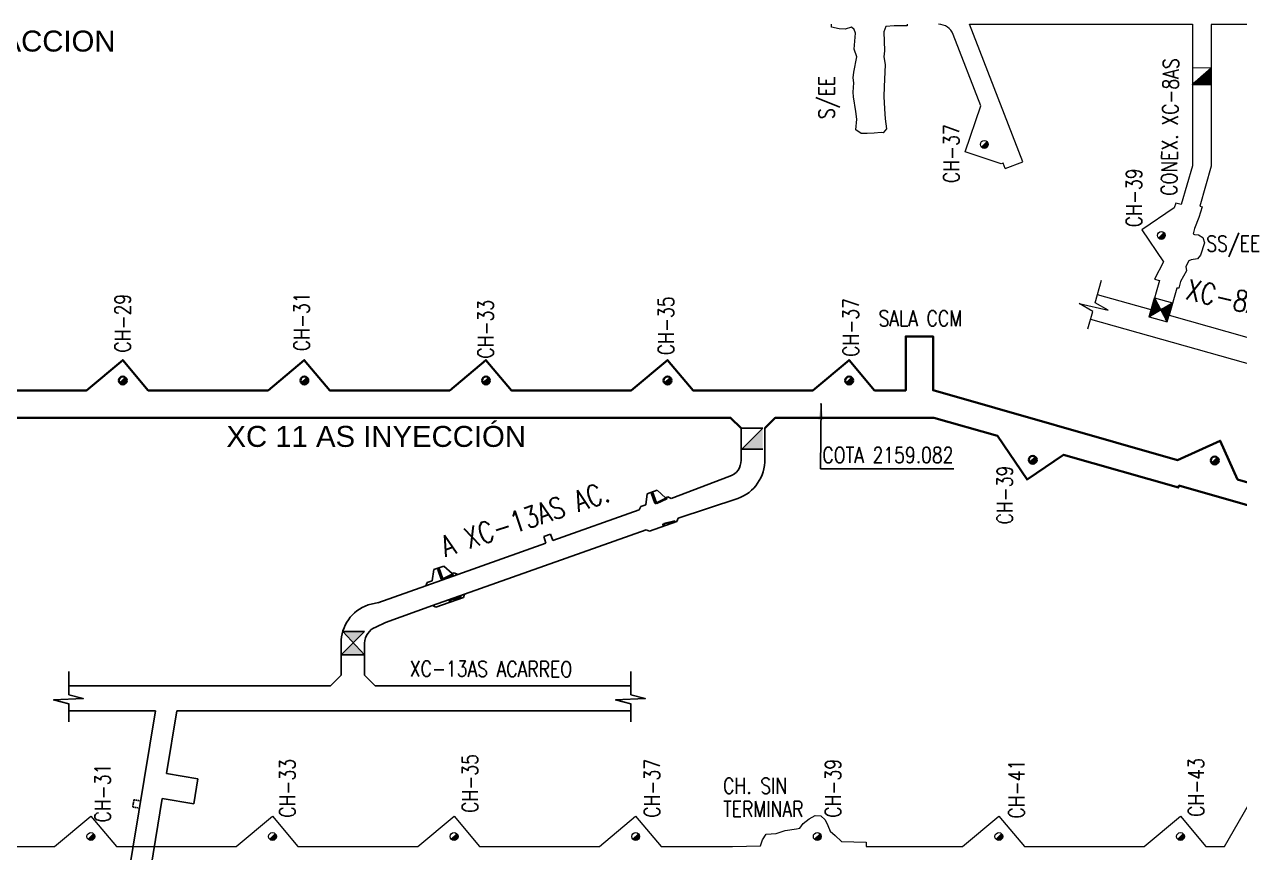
# Model space of a CAD drawing. Header units: millimetres. Extents: x -28 to 1943, y -5245 to 2752.
# Drawn here: x 1276 to 1507.8, y -4341.1 to -4183.1 of the extents above; entities that cross this region are included whole.
import ezdxf

# ---------------------------------------------------------------- set-up
doc = ezdxf.new("R2010")
doc.units = ezdxf.units.MM
doc.linetypes.add('HIDDEN', pattern=[0.375, 0.25, -0.125])
doc.styles.add('DG-T1-473 TO 560$1$Standard', font='arial.ttf')
doc.styles.add('ROMANS', font='romans.shx', dxfattribs={"width": 0.8})
doc.dimstyles.new('1-75', dxfattribs={"dimscale": 0.075, "dimtxt": 2.5, "dimasz": 3, "dimexe": 1, "dimexo": 2, "dimgap": 1, "dimtad": 1, "dimzin": 1, "dimtxsty": 'ROMANS', "dimcen": 2.5, "dimclrd": 1, "dimclre": 1, "dimclrt": 7, "dimaunit": 1, "dimadec": 3, "dimazin": 0, "dimtfac": 1, "dimtmove": 0, "dimatfit": 3, "dimfxl": 1.25, "dimarcsym": 0})

# ---------------------------------------------------------------- blocks, each defined once
blk = doc.blocks.new('AUDIT_I_160308180358-0')
at = {"color": 0, "linetype": 'Continuous'}
for p, q in [((7590.85371, 9300.159525), (7589.131225, 9301.882011)), ((7593.328584, 9300.159525), (7591.328584, 9302.159525)), ((7595.803458, 9300.159525), (7593.803458, 9302.159525)), ((7598.278331, 9300.159525), (7596.278331, 9302.159525)), ((7600.753205, 9300.159525), (7598.753205, 9302.159525)), ((7603.228079, 9300.159525), (7601.228079, 9302.159525)), ((7605.8284, 9300.034078), (7603.702953, 9302.159525)), ((7607.131225, 9301.206127), (7606.376655, 9301.960697)), ((7607.131225, 9298.731253), (7607.005777, 9298.856701))]:
    blk.add_line(p, q, dxfattribs=at)
blk = doc.blocks.new('AUDIT_I_160308180358-1')
at = {"color": 0, "linetype": 'Continuous'}
for p, q in [((-1922.741917, -393.452735), (-1922.721077, -393.431155)), ((-1922.741917, -393.452736), (-1922.718213, -393.45649)), ((-1922.718503, -393.454979), (-1922.721368, -393.429644))]:
    blk.add_line(p, q, dxfattribs=at)
blk = doc.blocks.new('AUDIT_I_160308180358-2')
at = {"color": 0, "linetype": 'Continuous'}
for p, q in [((-1913.303007, -303.35903), (-1912.903007, -302.942144)), ((-1913.303007, -303.565719), (-1912.903007, -303.627755)), ((-1912.903007, -302.942144), (-1911.917865, -301.915414)), ((-1912.903007, -303.627755), (-1911.6969, -303.814811)), ((-1911.697114, -303.813538), (-1911.918077, -301.914141)), ((-1905.182454, -306.95203), (-1904.218273, -305.802964)), ((-1905.182454, -306.952031), (-1903.987021, -307.056618)), ((-1903.987244, -307.05512), (-1904.218496, -305.801466))]:
    blk.add_line(p, q, dxfattribs=at)

msp = doc.modelspace()

# ---------------------------------------------------------------- hatches: boundary and pattern name
at = {"lineweight": 9}
h = msp.add_hatch(dxfattribs=at)
h.set_pattern_fill('ANSI37', scale=0.1, style=0)
h.set_pattern_definition([(45, (-18.060367, -4525.613877), (-0.00883883476, 0.00883883476), []), (135, (-18.060367, -4525.613877), (-0.00883883476, -0.00883883476), [])])
h.paths.add_polyline_path([(1502.409, -4194.602), (1502.409, -4191.489), (1498.809, -4194.602)])
for points in [[(1459.651, -4205.518), (1458.592, -4206.581, 0.6676438), (1459.872, -4206.049, 0.1992968)], [(1493.421, -4222.882), (1492.362, -4223.944, 0.6676438), (1493.642, -4223.413, 0.1992968)], [(1289.22, -4337.514), (1288.161, -4338.576, 0.6676438), (1289.44, -4338.045, 0.1992968)], [(1323.861, -4337.514), (1322.802, -4338.576, 0.6676438), (1324.081, -4338.045, 0.1992968)], [(1358.502, -4337.514), (1357.443, -4338.576, 0.6676438), (1358.722, -4338.045, 0.1992968)], [(1393.143, -4337.514), (1392.084, -4338.576, 0.6676438), (1393.363, -4338.045, 0.1992968)], [(1427.784, -4337.514), (1426.725, -4338.576, 0.6676438), (1428.004, -4338.045, 0.1992968)], [(1462.425, -4337.514), (1461.366, -4338.576, 0.6676438), (1462.645, -4338.045, 0.1992968)], [(1497.066, -4337.514), (1496.007, -4338.576, 0.6676438), (1497.286, -4338.045, 0.1992968)]]:
    msp.add_hatch(color=1, dxfattribs=at).paths.add_polyline_path(points)
at = {"linetype": 'Continuous', "lineweight": 9}
h = msp.add_hatch(dxfattribs=at)
h.set_pattern_fill('ANSI37', scale=0.1, style=0)
h.set_pattern_definition([(45, (-18.641194, -4519.192677), (-0.00883883476, 0.00883883476), []), (135, (-18.641194, -4519.192677), (-0.00883883476, -0.00883883476), [])])
h.paths.add_polyline_path([(1495.014, -4236.264), (1492.771, -4237.591), (1493.986, -4239.908)])
h.paths.add_polyline_path([(1491.565, -4235.289), (1490.525, -4238.92), (1492.771, -4237.591)])
at = {"lineweight": 35}
for points in [[(1295.308, -4250.543), (1294.249, -4251.606, 0.6676438), (1295.529, -4251.075, 0.1992968)], [(1329.949, -4250.544), (1328.889, -4251.606, 0.6676438), (1330.169, -4251.075, 0.1992968)], [(1364.59, -4250.544), (1363.531, -4251.606, 0.6676438), (1364.81, -4251.075, 0.1992968)], [(1399.231, -4250.544), (1398.172, -4251.606, 0.6676438), (1399.451, -4251.075, 0.1992968)], [(1433.872, -4250.544), (1432.813, -4251.606, 0.6676438), (1434.092, -4251.075, 0.1992968)], [(1468.892, -4265.679), (1467.833, -4266.741, 0.6676438), (1469.113, -4266.21, 0.1992968)], [(1503.61, -4265.803), (1502.551, -4266.866, 0.6676438), (1503.83, -4266.334, 0.1992968)]]:
    msp.add_hatch(color=7, dxfattribs=at).paths.add_polyline_path(points)
at = {"lineweight": 25}
msp.add_hatch(color=8, dxfattribs=at).paths.add_polyline_path([(1412.863, -4264.168), (1416.863, -4264.168), (1416.863, -4260.168)])
h = msp.add_hatch(color=8, dxfattribs=at)
h.paths.add_polyline_path([(1338.743, -4301.087), (1336.407, -4303.424), (1340.907, -4303.424)])
h.paths.add_polyline_path([(1340.907, -4298.924), (1336.741, -4298.924), (1338.743, -4301.087)])

# ---------------------------------------------------------------- linework, layer by layer
at = {"color": 1, "lineweight": 9}
for p, q in [((1502.409, -4191.489), (1498.809, -4191.466)), ((1502.409, -4191.489), (1498.809, -4194.602)), ((1498.809, -4194.602), (1502.409, -4194.602)), ((1458.592, -4206.581), (1459.651, -4205.518)), ((1463.106, -4210.647), (1466.462, -4209.344)), ((1492.362, -4223.944), (1493.421, -4222.882)), ((1288.161, -4338.576), (1289.22, -4337.514)), ((1322.802, -4338.576), (1323.861, -4337.514)), ((1357.443, -4338.576), (1358.502, -4337.514)), ((1392.084, -4338.576), (1393.143, -4337.514)), ((1426.725, -4338.576), (1427.784, -4337.514)), ((1461.366, -4338.576), (1462.425, -4337.514)), ((1496.007, -4338.576), (1497.066, -4337.514))]:
    msp.add_line(p, q, dxfattribs=at)
at = {"color": 8, "lineweight": 9}
for p, q in [((1490.934, -4237.619), (1480.713, -4234.716)), ((1479.398, -4239.363), (1515.295, -4249.522)), ((1494.4, -4238.601), (1516.606, -4244.889))]:
    msp.add_line(p, q, dxfattribs=at)
at = {"color": 1, "linetype": 'Continuous', "lineweight": 9}
for p, q in [((1491.564, -4235.289), (1495.017, -4236.263)), ((1491.564, -4235.289), (1493.988, -4239.911)), ((1490.524, -4238.921), (1495.017, -4236.263)), ((1490.535, -4238.937), (1493.988, -4239.911))]:
    msp.add_line(p, q, dxfattribs=at)
at = {"color": 5}
msp.add_line((1444.141, -4252.968), (1444.141, -4242.968), dxfattribs=at)
at = {"color": 5, "lineweight": 35}
for p, q in [((1294.249, -4251.606), (1295.308, -4250.543)), ((1328.889, -4251.606), (1329.949, -4250.544)), ((1363.531, -4251.606), (1364.59, -4250.544)), ((1398.172, -4251.606), (1399.231, -4250.544)), ((1432.813, -4251.606), (1433.872, -4250.544)), ((1467.833, -4266.741), (1468.892, -4265.679)), ((1502.551, -4266.866), (1503.61, -4265.803))]:
    msp.add_line(p, q, dxfattribs=at)
at = {"color": 8, "lineweight": 25}
for p, q in [((1412.73, -4260.168), (1412.73, -4266.286)), ((1412.863, -4260.168), (1416.863, -4260.168)), ((1412.863, -4264.168), (1416.863, -4260.168)), ((1417.23, -4260.167), (1417.23, -4266.042)), ((1412.863, -4264.168), (1416.863, -4264.168)), ((1410.565, -4269.351), (1399.404, -4273.582)), ((1394.821, -4272.679), (1394.53, -4274.783)), ((1396.733, -4271.999), (1394.821, -4272.679)), ((1395.592, -4272.381), (1396.344, -4274.5)), ((1395.61, -4272.671), (1395.685, -4272.644)), ((1395.61, -4272.671), (1396.246, -4274.461)), ((1395.679, -4272.646), (1396.315, -4274.436)), ((1395.684, -4272.633), (1395.681, -4272.634)), ((1395.684, -4272.633), (1395.699, -4272.674)), ((1395.927, -4272.596), (1395.703, -4272.676)), ((1395.929, -4272.599), (1395.704, -4272.679)), ((1395.827, -4272.297), (1396.58, -4274.416)), ((1395.917, -4272.55), (1395.914, -4272.551)), ((1395.914, -4272.551), (1395.929, -4272.592)), ((1398.322, -4273.436), (1396.733, -4271.999)), ((1393.577, -4275.122), (1393.299, -4275.751)), ((1394.53, -4274.783), (1393.577, -4275.122)), ((1396.019, -4273.575), (1396.004, -4273.533)), ((1396.23, -4273.447), (1396.005, -4273.527)), ((1396.23, -4273.45), (1396.006, -4273.53)), ((1396.019, -4273.575), (1396.016, -4273.576)), ((1396.249, -4273.493), (1396.234, -4273.452)), ((1396.246, -4274.461), (1396.321, -4274.434)), ((1396.252, -4273.492), (1396.249, -4273.493)), ((1396.327, -4274.421), (1396.318, -4274.424)), ((1396.327, -4274.421), (1396.354, -4274.496)), ((1396.565, -4274.432), (1396.367, -4274.502)), ((1396.568, -4274.441), (1396.37, -4274.512)), ((1396.394, -4274.254), (1396.386, -4274.256)), ((1396.462, -4274.468), (1396.386, -4274.256)), ((1396.389, -4274.505), (1396.403, -4274.545)), ((1396.393, -4274.504), (1396.407, -4274.543)), ((1396.469, -4274.466), (1396.394, -4274.254)), ((1396.491, -4274.517), (1396.412, -4274.546)), ((1396.492, -4274.521), (1396.413, -4274.549)), ((1396.479, -4274.473), (1396.493, -4274.512)), ((1396.483, -4274.471), (1396.497, -4274.511)), ((1396.553, -4274.34), (1396.544, -4274.344)), ((1396.544, -4274.344), (1396.571, -4274.419)), ((1398.525, -4273.518), (1396.622, -4274.452)), ((1396.666, -4274.542), (1396.622, -4274.452)), ((1398.569, -4273.608), (1396.666, -4274.542)), ((1398.564, -4273.614), (1396.675, -4274.541)), ((1398.488, -4273.476), (1396.7, -4274.351)), ((1396.724, -4274.399), (1396.7, -4274.351)), ((1398.49, -4273.48), (1396.702, -4274.355)), ((1398.517, -4273.519), (1396.705, -4274.409)), ((1398.5, -4273.5), (1396.711, -4274.374)), ((1398.506, -4273.512), (1396.717, -4274.387)), ((1398.756, -4273.282), (1398.322, -4273.436)), ((1398.467, -4273.547), (1398.444, -4273.498)), ((1398.456, -4273.514), (1398.448, -4273.517)), ((1398.448, -4273.517), (1398.448, -4273.525)), ((1398.448, -4273.525), (1398.454, -4273.53)), ((1398.454, -4273.53), (1398.462, -4273.526)), ((1398.462, -4273.518), (1398.456, -4273.514)), ((1398.462, -4273.526), (1398.462, -4273.518)), ((1398.512, -4273.525), (1398.488, -4273.476)), ((1398.518, -4273.522), (1398.517, -4273.519)), ((1398.569, -4273.608), (1398.525, -4273.518)), ((1398.564, -4273.614), (1398.562, -4273.612)), ((1399.404, -4273.582), (1398.756, -4273.282)), ((1412.073, -4273.59), (1400.726, -4277.357)), ((1393.299, -4275.751), (1376.82, -4281.607)), ((1400.726, -4277.357), (1400.493, -4277.983)), ((1394.611, -4279.53), (1359.99, -4291.833)), ((1395.259, -4279.843), (1394.611, -4279.53)), ((1400.493, -4277.983), (1395.259, -4279.843)), ((1397.896, -4278.866), (1397.791, -4278.57)), ((1397.827, -4278.642), (1397.8, -4278.567)), ((1398.001, -4278.474), (1397.803, -4278.545)), ((1398.004, -4278.484), (1397.806, -4278.554)), ((1397.822, -4278.538), (1397.808, -4278.498)), ((1397.826, -4278.537), (1397.812, -4278.497)), ((1397.892, -4278.46), (1397.813, -4278.488)), ((1397.893, -4278.464), (1397.814, -4278.492)), ((1397.827, -4278.642), (1397.818, -4278.646)), ((1397.912, -4278.506), (1397.898, -4278.466)), ((1397.916, -4278.504), (1397.902, -4278.465)), ((1397.902, -4278.52), (1397.977, -4278.732)), ((1397.909, -4278.518), (1397.984, -4278.73)), ((1400.079, -4277.858), (1398.014, -4278.334)), ((1398.014, -4278.334), (1398.036, -4278.431)), ((1398.044, -4278.565), (1398.017, -4278.49)), ((1398.131, -4278.78), (1398.02, -4278.468)), ((1400.071, -4277.857), (1398.021, -4278.329)), ((1400.102, -4277.955), (1398.036, -4278.431)), ((1398.053, -4278.562), (1398.044, -4278.565)), ((1400.095, -4277.96), (1398.128, -4278.413)), ((1400.071, -4277.857), (1400.072, -4277.86)), ((1400.079, -4277.858), (1400.102, -4277.955)), ((1375.5, -4282.076), (1358.669, -4288.057)), ((1375.071, -4280.844), (1376.394, -4280.384)), ((1375.5, -4282.076), (1375.071, -4280.844)), ((1376.82, -4281.607), (1376.394, -4280.384)), ((1354.085, -4287.154), (1355.997, -4286.474)), ((1357.586, -4287.911), (1355.997, -4286.474)), ((1358.669, -4288.057), (1352.564, -4290.226)), ((1353.795, -4289.258), (1354.085, -4287.154)), ((1354.856, -4286.857), (1355.609, -4288.975)), ((1354.874, -4287.146), (1354.949, -4287.119)), ((1354.874, -4287.146), (1355.51, -4288.936)), ((1354.944, -4287.121), (1355.58, -4288.911)), ((1354.949, -4287.108), (1354.946, -4287.109)), ((1354.949, -4287.108), (1354.963, -4287.149)), ((1355.191, -4287.071), (1354.967, -4287.151)), ((1355.193, -4287.074), (1354.968, -4287.154)), ((1355.091, -4286.772), (1355.844, -4288.891)), ((1355.181, -4287.025), (1355.178, -4287.026)), ((1355.178, -4287.026), (1355.193, -4287.067)), ((1355.494, -4287.922), (1355.269, -4288.002)), ((1355.283, -4288.05), (1355.269, -4288.008)), ((1355.495, -4287.925), (1355.271, -4288.005)), ((1355.283, -4288.05), (1355.281, -4288.051)), ((1355.513, -4287.968), (1355.499, -4287.927)), ((1355.51, -4288.936), (1355.585, -4288.909)), ((1355.516, -4287.967), (1355.513, -4287.968)), ((1355.591, -4288.896), (1355.582, -4288.899)), ((1355.591, -4288.896), (1355.618, -4288.971)), ((1355.829, -4288.907), (1355.631, -4288.977)), ((1355.832, -4288.916), (1355.634, -4288.987)), ((1355.658, -4288.729), (1355.651, -4288.731)), ((1355.726, -4288.943), (1355.651, -4288.731)), ((1355.653, -4288.98), (1355.667, -4289.02)), ((1355.657, -4288.979), (1355.671, -4289.018)), ((1355.734, -4288.941), (1355.658, -4288.729)), ((1355.755, -4288.993), (1355.676, -4289.021)), ((1355.757, -4288.996), (1355.677, -4289.024)), ((1355.744, -4288.948), (1355.758, -4288.987)), ((1355.747, -4288.947), (1355.761, -4288.986)), ((1355.818, -4288.815), (1355.808, -4288.819)), ((1355.808, -4288.819), (1355.835, -4288.894)), ((1357.79, -4287.993), (1355.887, -4288.927)), ((1355.931, -4289.017), (1355.887, -4288.927)), ((1357.834, -4288.083), (1355.931, -4289.017)), ((1357.828, -4288.089), (1355.939, -4289.016)), ((1357.753, -4287.952), (1355.964, -4288.826)), ((1355.988, -4288.874), (1355.964, -4288.826)), ((1357.755, -4287.955), (1355.966, -4288.83)), ((1357.781, -4287.994), (1355.969, -4288.884)), ((1357.764, -4287.975), (1355.976, -4288.849)), ((1357.77, -4287.987), (1355.982, -4288.862)), ((1357.586, -4287.911), (1358.021, -4287.757)), ((1357.732, -4288.022), (1357.708, -4287.974)), ((1357.72, -4287.989), (1357.712, -4287.992)), ((1357.712, -4287.992), (1357.712, -4288)), ((1357.712, -4288), (1357.719, -4288.005)), ((1357.719, -4288.005), (1357.726, -4288.001)), ((1357.727, -4287.993), (1357.72, -4287.989)), ((1357.726, -4288.001), (1357.727, -4287.993)), ((1357.777, -4288), (1357.753, -4287.952)), ((1357.783, -4287.997), (1357.781, -4287.994)), ((1357.834, -4288.083), (1357.79, -4287.993)), ((1357.828, -4288.089), (1357.827, -4288.087)), ((1358.021, -4287.757), (1358.669, -4288.057)), ((1352.564, -4290.226), (1343.424, -4293.457)), ((1352.564, -4290.226), (1352.842, -4289.597)), ((1352.842, -4289.597), (1353.795, -4289.258)), ((1341.562, -4293.87), (1343.53, -4293.436)), ((1353.876, -4294.005), (1359.99, -4291.833)), ((1354.523, -4294.318), (1359.757, -4292.458)), ((1357.16, -4293.341), (1357.055, -4293.045)), ((1357.091, -4293.117), (1357.065, -4293.042)), ((1357.265, -4292.949), (1357.067, -4293.02)), ((1357.269, -4292.959), (1357.071, -4293.029)), ((1357.086, -4293.013), (1357.072, -4292.973)), ((1357.09, -4293.012), (1357.076, -4292.972)), ((1357.156, -4292.935), (1357.077, -4292.963)), ((1357.158, -4292.939), (1357.078, -4292.967)), ((1357.091, -4293.117), (1357.082, -4293.121)), ((1357.177, -4292.981), (1357.163, -4292.941)), ((1357.18, -4292.98), (1357.166, -4292.94)), ((1357.166, -4292.995), (1357.241, -4293.207)), ((1357.173, -4292.993), (1357.249, -4293.205)), ((1359.344, -4292.333), (1357.278, -4292.809)), ((1357.278, -4292.809), (1357.3, -4292.906)), ((1357.308, -4293.04), (1357.281, -4292.965)), ((1357.395, -4293.255), (1357.284, -4292.943)), ((1359.335, -4292.332), (1357.285, -4292.804)), ((1359.366, -4292.43), (1357.3, -4292.906)), ((1357.318, -4293.037), (1357.308, -4293.04)), ((1359.359, -4292.435), (1357.392, -4292.888)), ((1359.335, -4292.332), (1359.336, -4292.335)), ((1359.344, -4292.333), (1359.366, -4292.43)), ((1359.757, -4292.458), (1359.99, -4291.833)), ((1353.876, -4294.005), (1344.87, -4297.205)), ((1353.876, -4294.005), (1354.523, -4294.318)), ((1343.069, -4298.111), (1344.87, -4297.205)), ((1336.407, -4303.424), (1340.907, -4298.924)), ((1340.907, -4303.424), (1336.741, -4298.924)), ((1336.741, -4298.924), (1340.907, -4298.924)), ((1336.407, -4307.292), (1336.407, -4301.174)), ((1340.907, -4307.292), (1340.907, -4301.174)), ((1336.407, -4303.424), (1340.907, -4303.424)), ((1334.407, -4309.292), (1336.407, -4307.292)), ((1340.907, -4307.292), (1342.907, -4309.292)), ((1284.507, -4309.292), (1334.407, -4309.292)), ((1342.907, -4309.292), (1391.697, -4309.292)), ((1284.507, -4314.092), (1301.018, -4314.092)), ((1295.128, -4349.796), (1301.018, -4314.092)), ((1305.072, -4314.092), (1303.098, -4326.056)), ((1305.072, -4314.092), (1391.596, -4314.092)), ((1303.098, -4326.056), (1309.112, -4327.051)), ((1308.329, -4331.786), (1309.112, -4327.051)), ((1302.317, -4330.792), (1298.977, -4351.039)), ((1302.317, -4330.792), (1308.329, -4331.786))]:
    msp.add_line(p, q, dxfattribs=at)
at = {"color": 3, "linetype": 'HIDDEN'}
for p, q in [((1296.904, -4331.042), (1296.676, -4332.423)), ((1296.676, -4332.423), (1297.959, -4332.634)), ((1298.187, -4331.253), (1296.904, -4331.042))]:
    msp.add_line(p, q, dxfattribs=at)
at = {"color": 1, "lineweight": 9}
for points in [[(1444.425, -4183.146), (1444.425, -4183.417), (1441.922, -4183.447), (1440.306, -4183.571), (1439.936, -4184.572), (1440.071, -4188.199), (1439.969, -4189.378), (1440.214, -4190.804), (1440.046, -4195.067), (1439.953, -4196.889), (1440.058, -4199.235), (1440.213, -4201.179), (1440.431, -4203.049), (1439.828, -4203.821), (1439.414, -4203.796), (1438.126, -4203.904), (1436.781, -4203.992), (1435.651, -4203.943), (1434.618, -4203.243), (1434.778, -4201.255), (1434.636, -4199.761), (1434.17, -4196.951), (1434.077, -4196.112), (1434.227, -4194.309), (1434.095, -4193.369), (1434.255, -4192.282), (1434.826, -4189.34), (1434.277, -4187.859), (1434.535, -4184.803), (1434.314, -4184.117), (1433.776, -4183.693), (1432.563, -4184.055), (1431.407, -4184.005), (1429.996, -4183.714), (1429.996, -4183.146)], [(1466.462, -4209.344), (1456.293, -4183.146), (1498.809, -4183.146), (1498.809, -4210.12), (1496.685, -4217.537), (1495.64, -4217.238), (1495.344, -4218.133), (1489.141, -4222.327), (1493.268, -4228.431), (1491.596, -4231.741), (1492.54, -4232.011), (1490.934, -4237.619)], [(1565.426, -4183.168), (1502.409, -4183.168), (1502.409, -4210.22), (1500.261, -4217.832), (1500.65, -4217.942), (1500.033, -4219.959), (1499.244, -4222.073), (1498.977, -4223.104), (1499.212, -4223.259), (1499.99, -4223.282), (1500.796, -4223.807), (1501.136, -4224.815), (1500.333, -4227.156), (1499.764, -4227.895), (1498.6, -4228.047), (1498.11, -4228.259), (1497.529, -4229.35), (1497.66, -4230.161), (1496.549, -4232.196), (1496.227, -4233.465), (1495.847, -4233.472), (1494.4, -4238.601)]]:
    msp.add_lwpolyline(points, dxfattribs=at)
for points in [[(1463.106, -4210.647), (1462.706, -4209.616), (1462.304, -4209.772), (1455.476, -4207.449), (1458.46, -4198.678), (1453.175, -4185.06, 0.3094918), (1450.378, -4183.146)], [(1258.907, -4339.946), (1281.758, -4339.946), (1288.677, -4334.14), (1293.548, -4339.946), (1316.399, -4339.946), (1323.318, -4334.14), (1328.189, -4339.946), (1351.04, -4339.946), (1357.959, -4334.14), (1362.83, -4339.946), (1385.682, -4339.945), (1392.6, -4334.14), (1397.471, -4339.945), (1411.083, -4339.945), (1416.456, -4339.841), (1416.809, -4338.695), (1417.528, -4337.616), (1419.397, -4337.483), (1421.119, -4336.906), (1423.293, -4336.566), (1423.948, -4336.441), (1424.556, -4335.585), (1425.727, -4334.7), (1426.87, -4334.023), (1427.917, -4334.091), (1428.771, -4334.871), (1429.264, -4335.952), (1429.698, -4337.008), (1430.653, -4337.87), (1431.853, -4339.018), (1436.581, -4339.143), (1436.581, -4339.945), (1454.964, -4339.945), (1461.882, -4334.14), (1466.753, -4339.945), (1489.605, -4339.945), (1496.523, -4334.14), (1501.394, -4339.945), (1504.908, -4339.945), (1581.416, -4207.429, 0.538576)]]:
    msp.add_lwpolyline(points, format="xyb", dxfattribs=at)
at = {"color": 252, "lineweight": 9}
msp.add_lwpolyline([(1478.872, -4241.221), (1479.803, -4237.931), (1477.194, -4236.413), (1482.717, -4237.687), (1480.281, -4236.243), (1481.494, -4231.957)], dxfattribs=at)
at = {"color": 5, "lineweight": 35}
for points in [[(1595.022, -4294.987), (1507.443, -4269.95), (1504.133, -4262.574), (1495.946, -4266.248), (1449.341, -4252.924), (1449.341, -4242.675), (1444.141, -4242.675), (1444.141, -4252.968), (1438.194, -4252.968), (1433.329, -4247.17), (1426.419, -4252.968), (1403.553, -4252.968), (1398.688, -4247.17), (1391.778, -4252.968), (1368.912, -4252.968), (1364.047, -4247.17), (1357.137, -4252.968), (1334.271, -4252.968), (1329.406, -4247.17), (1322.496, -4252.968), (1299.631, -4252.968), (1294.765, -4247.169), (1287.855, -4252.968), (1264.99, -4252.968)], [(1006.164, -4258.168), (1131.072, -4258.168), (1131.072, -4268.168), (1136.272, -4268.168), (1136.272, -4258.168), (1410.73, -4258.168), (1412.73, -4260.168)], [(1417.23, -4260.167), (1419.229, -4258.168), (1449.493, -4258.168), (1461.646, -4261.642), (1467.281, -4269.962), (1474.246, -4265.245), (1496.139, -4271.503), (1496.249, -4271.119), (1521.523, -4278.344)]]:
    msp.add_lwpolyline(points, dxfattribs=at)
at = {"color": 252}
for points in [[(1284.507, -4316.176), (1284.507, -4312.757), (1281.584, -4312.006), (1287.245, -4311.728), (1284.507, -4311.003), (1284.507, -4306.548)], [(1391.697, -4316.176), (1391.697, -4312.757), (1388.774, -4312.006), (1394.435, -4311.728), (1391.697, -4311.003), (1391.697, -4306.548)]]:
    msp.add_lwpolyline(points, dxfattribs=at)
at = {"color": 7, "lineweight": 9}
for centre in [(1459.122, -4206.049), (1492.892, -4223.413), (1288.69, -4338.045), (1323.331, -4338.045), (1357.972, -4338.045), (1392.613, -4338.045), (1427.254, -4338.045), (1461.895, -4338.045), (1496.536, -4338.045)]:
    msp.add_circle(centre, 0.75, dxfattribs=at)
at = {"color": 5, "lineweight": 35}
for centre in [(1294.779, -4251.075), (1329.419, -4251.075), (1364.06, -4251.075), (1398.701, -4251.075), (1433.342, -4251.075), (1468.363, -4266.21), (1503.08, -4266.334)]:
    msp.add_circle(centre, 0.75, dxfattribs=at)
at = {"color": 8, "lineweight": 25}
for centre in [(1398.455, -4273.522), (1357.719, -4287.997)]:
    msp.add_circle(centre, 0.00714, dxfattribs=at)
for centre, radius, start, end in [((1409.477, -4266.286), 3.253, 289.53587, 359.98564), ((1409.471, -4266.278), 7.762, 289.59038, 1.65378), ((1395.702, -4272.673), 0.006, 199.56225, 289.56225), ((1395.702, -4272.673), 0.003, 199.56225, 289.56225), ((1395.926, -4272.593), 0.003, 289.56225, 19.56225), ((1395.926, -4272.593), 0.006, 289.56225, 19.56225), ((1396.007, -4273.532), 0.006, 109.56225, 199.56225), ((1396.007, -4273.532), 0.003, 109.56225, 199.56225), ((1396.231, -4273.453), 0.006, 19.56225, 109.56225), ((1396.231, -4273.453), 0.003, 19.56225, 109.56225), ((1396.363, -4274.493), 0.02, 199.56225, 289.56225), ((1396.363, -4274.493), 0.01, 199.56225, 289.56225), ((1396.41, -4274.542), 0.008, 199.56225, 289.56225), ((1396.41, -4274.542), 0.004, 199.56225, 289.56225), ((1396.49, -4274.514), 0.004, 289.56225, 19.56225), ((1396.49, -4274.514), 0.008, 289.56225, 19.56225), ((1396.561, -4274.422), 0.01, 289.56225, 19.56225), ((1396.561, -4274.422), 0.02, 289.56225, 19.56225), ((1396.561, -4274.422), 0.02, 289.56225, 19.56225), ((1397.81, -4278.563), 0.02, 109.56225, 199.56225), ((1397.81, -4278.563), 0.01, 109.56225, 199.56225), ((1397.815, -4278.496), 0.008, 109.56225, 199.56225), ((1397.815, -4278.496), 0.004, 109.56225, 199.56225), ((1397.895, -4278.468), 0.008, 19.56225, 109.56225), ((1397.895, -4278.468), 0.004, 19.56225, 109.56225), ((1398.008, -4278.493), 0.02, 19.56225, 109.56225), ((1398.008, -4278.493), 0.01, 19.56225, 109.56225), ((1354.966, -4287.148), 0.006, 199.56225, 289.56225), ((1354.966, -4287.148), 0.003, 199.56225, 289.56225), ((1355.19, -4287.068), 0.003, 289.56225, 19.56225), ((1355.19, -4287.068), 0.006, 289.56225, 19.56225), ((1355.272, -4288.007), 0.006, 109.56225, 199.56225), ((1355.272, -4288.007), 0.003, 109.56225, 199.56225), ((1355.496, -4287.928), 0.006, 19.56225, 109.56225), ((1355.496, -4287.928), 0.003, 19.56225, 109.56225), ((1355.628, -4288.968), 0.02, 199.56225, 289.56225), ((1355.628, -4288.968), 0.01, 199.56225, 289.56225), ((1355.675, -4289.017), 0.008, 199.56225, 289.56225), ((1355.675, -4289.017), 0.004, 199.56225, 289.56225), ((1355.754, -4288.989), 0.004, 289.56225, 19.56225), ((1355.754, -4288.989), 0.008, 289.56225, 19.56225), ((1355.826, -4288.898), 0.01, 289.56225, 19.56225), ((1355.826, -4288.898), 0.02, 289.56225, 19.56225), ((1355.826, -4288.898), 0.02, 289.56225, 19.56225), ((1357.074, -4293.039), 0.02, 109.56225, 199.56225), ((1357.074, -4293.039), 0.01, 109.56225, 199.56225), ((1357.08, -4292.971), 0.008, 109.56225, 199.56225), ((1357.08, -4292.971), 0.004, 109.56225, 199.56225), ((1357.159, -4292.943), 0.008, 19.56225, 109.56225), ((1357.159, -4292.943), 0.004, 19.56225, 109.56225), ((1357.272, -4292.968), 0.02, 19.56225, 109.56225), ((1357.272, -4292.968), 0.01, 19.56225, 109.56225), ((1344.158, -4301.174), 7.751, 109.56509, 179.99365), ((1344.158, -4301.174), 3.251, 109.56509, 179.99365)]:
    msp.add_arc(centre, radius, start, end, dxfattribs=at)
at = {"color": 7, "linetype": 'Continuous', "lineweight": 9}
for p in [(1500.609, -4193.046), (1492.809, -4237.613)]:
    msp.add_point(p, dxfattribs=at)
at = {"color": 5, "linetype": 'Continuous'}
msp.add_point((1427.96, -4255.533), dxfattribs=at)

# ---------------------------------------------------------------- block references
at = {"color": 8, "lineweight": 25}
for name, p, xscale, yscale, zscale, rotation in [('AUDIT_I_160308180358-0', (1427.438, -4223.096), -0.005, 0.005, 0.005, 109.5622480000001), ('AUDIT_I_160308180358-2', (1373.286, -4231.952), 0.025, 0.025, 0.025, 109.562248), ('AUDIT_I_160308180358-0', (1454.349, -4298.828), 0.005, 0.005, 0.005, 109.5622479999999), ('AUDIT_I_160308180358-0', (1386.703, -4237.571), -0.005, 0.005, 0.005, 109.5622480000001), ('AUDIT_I_160308180358-2', (1332.551, -4246.427), 0.025, 0.025, 0.025, 109.562248), ('AUDIT_I_160308180358-0', (1413.614, -4313.303), 0.005, 0.005, 0.005, 109.5622479999999)]:
    msp.add_blockref(name, p, dxfattribs=dict(at, xscale=xscale, yscale=yscale, zscale=zscale, rotation=rotation))
at = {"color": 8, "lineweight": 25, "rotation": 109.5622479999999}
for p in [(383.498, -2598.539), (342.762, -2613.015)]:
    msp.add_blockref('AUDIT_I_160308180358-1', p, dxfattribs=at)

# ---------------------------------------------------------------- texts
at = {"color": 7, "lineweight": 9, "style": 'DG-T1-473 TO 560$1$Standard'}
msp.add_text('XC 6 AS EXTRACCION', height=4, dxfattribs=at).set_placement((1233.78, -4188.341))
at = {"color": 7, "lineweight": 9, "style": 'ROMANS', "width": 0.8}
for s, rotation, p in [('CONEX. XC-8AS', 89.13042, (1495.838, -4215.872)), ('S/EE', 90, (1430.534, -4201.219)), ('CH-37', 90, (1454.32, -4213.436)), ('CH-39', 90, (1489.175, -4221.839)), ('CH-33', 90, (1327.685, -4334.468)), ('CH-35', 90, (1362.529, -4333.552)), ('CH-37', 90, (1397.22, -4334.468)), ('CH-39', 90, (1431.759, -4334.468)), ('CH-43', 90, (1501.021, -4334.315)), ('CH-31', 90, (1292.423, -4335.37)), ('CH-41', 90, (1466.756, -4334.621))]:
    msp.add_text(s, height=3, rotation=rotation, dxfattribs=at).set_placement(p)
for s, p in [('SS/EE', (1501.468, -4226.462)), ('CH. SIN ', (1409.3, -4329.887)), ('TERMINAR', (1409.3, -4334.324))]:
    msp.add_text(s, height=3, dxfattribs=at).set_placement(p)
at = {"color": 8, "lineweight": 9, "style": 'ROMANS', "width": 0.8}
msp.add_text('XC-8AS ACARREO', height=4, rotation=347.33501, dxfattribs=at).set_placement((1497.308, -4235.534))
at = {"color": 7, "style": 'ROMANS', "width": 0.8}
for s, p in [('CH-29', (1296.275, -4245.762)), ('CH-31', (1330.408, -4245.487)), ('CH-35', (1399.914, -4246.251)), ('CH-37', (1435.153, -4246.579)), ('CH-33', (1365.506, -4246.908)), ('CH-39', (1464.524, -4278.528))]:
    msp.add_text(s, height=3, rotation=90, dxfattribs=at).set_placement(p)
msp.add_text('SALA CCM', height=3, dxfattribs=at).set_placement((1438.949, -4240.73))
at = {"color": 7, "style": 'DG-T1-473 TO 560$1$Standard'}
msp.add_text('XC 11 AS INYECCIÓN', height=4, dxfattribs=at).set_placement((1314.553, -4263.739))
at = {"color": 7, "linetype": 'Continuous', "style": 'ROMANS', "width": 0.8}
msp.add_text('COTA 2159.082', height=3, dxfattribs=at).set_placement((1428.235, -4266.804))
at = {"color": 8, "style": 'ROMANS', "width": 0.8}
for s, height, rotation, p in [('A XC-13AS AC.', 4, 18.72338, (1356.291, -4284.746)), ('XC-13AS ACARREO', 3, 359.75881, (1349.529, -4307.516))]:
    msp.add_text(s, height=height, rotation=rotation, dxfattribs=at).set_placement(p)

# ---------------------------------------------------------------- leaders
at = {"color": 7, "linetype": 'Continuous'}
msp.add_leader([(1427.981, -4255.575), (1427.854, -4267.951), (1453.275, -4267.951)], dimstyle='1-75', override={"dimasz": 40, "dimtad": 0}, dxfattribs=at)

doc.saveas('drawing.dxf')
